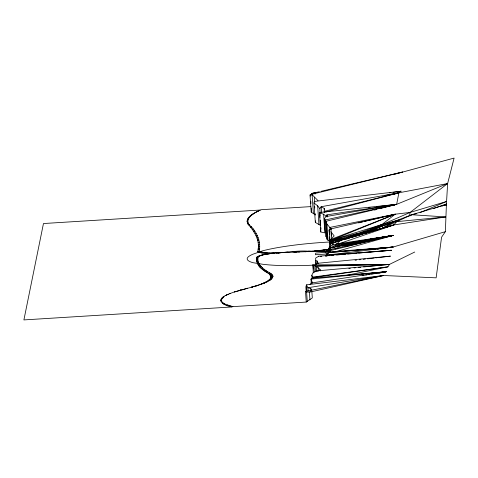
<?xml version="1.0" encoding="UTF-8"?>
<svg xmlns="http://www.w3.org/2000/svg" width="478" height="478" viewBox="0 0 478 478"><rect width="100%" height="100%" fill="white"/><g stroke="black" fill="none" stroke-linecap="round" stroke-linejoin="round"><path stroke-width="0.72" d="M320.093 212.351L319.842 208.647L321.15 206.723L324.245 208.438L324.281 212.77L324.221 211.354L398.909 192.789L447.623 183.552L454.1 158.081L394.78 174.219M246.158 288.61L247.419 288.258L234.393 291.962L257.313 285.611L267.847 281.56L271.743 278.907L273.01 276.374L272.645 275.167L271.618 274.014L269.562 274.169C265.619 271.713 261.233 269.413 258.61 265.445C257.134 263.498 254.613 257.576 258.162 256.811L260.289 255.664L257.086 257.021M306.171 291.401L305.872 286.997L306.452 284.846L383.577 275.501L436.133 277.838L441.576 237.196L445.377 231.669L446.41 204.488L411.678 214.742L383.936 225.496M315.892 264.663L315.665 258.084L318.689 256.214L391.291 250.269L388.339 250.597M310.855 206.61L261.281 209.699C254.882 212.166 241.438 219.629 251.5 226.871C257.499 233.395 261.096 242.537 259.201 251.398C274.742 255.658 292.195 249.934 308.286 251.189L312.044 251.35L329.181 249.277M331.385 239.149L330.991 228.848L395.222 214.198L410.082 212.441L446.583 201.477L447.623 183.552L396.644 204.339L380.159 208.581M378.594 237.769L393.233 235.379L329.408 249.767L330.005 250.645L393.233 235.379L335.98 244.103L335.926 245.363L335.753 245.077L393.233 235.379L335.687 251.721M299.569 251.721L294.406 252.103L317.284 251.285L326.133 251.703M320.009 270.721L320.075 269.55L318.133 267.68L312.785 264.471L313.359 272.89M273.553 252.748L273.619 253.041C269.329 253.28 264.985 253.424 260.725 252.737C255.915 253.107 258.986 248.058 258.377 245.292C258.293 236.831 252.844 229.834 247.771 223.692C244.903 217.269 253.884 213.302 258.419 211.025M312.421 278.16L312.504 276.858L311.829 275.25L312.988 272.759L316.986 270.877L389.522 264.37L414.749 252.026M314.882 193.919L315.008 192.497L311.453 193.596L311.548 195.03M325.154 251.697L325.458 251.703M317.273 251.536L320.929 251.338M262.972 253.005L263.014 252.647L262.446 252.993M256.847 257.116L258.162 256.811C256.083 265.302 265.487 270.464 271.618 274.014L269.67 274.629L269.562 274.169M409.521 215.805L410.082 212.441L447.623 183.552M330.053 240.775L328.028 240.326L326.916 224.003L326.115 221.923L325.422 221.428L396.644 204.339L398.909 192.789L321.15 206.723L321.545 212.483M315.038 214.676L311.196 212.124L311.447 210.9M320.487 225.395L315.331 222.413L314.004 202.983L314.321 201.441L401.197 191.194L393.089 192.353M315.331 222.413L315.641 220.872M384.832 205.761L396.644 204.339L325.745 216.6L324.407 218.87L325.363 219.958L396.644 204.339L319.674 212.483L319.477 212.919L323.606 214.222L324.879 232.888L320.78 231.985L320.702 227.558M295.47 251.876L296.491 251.834L292.996 251.978M251.966 287.039L252.635 286.943L251.165 287.308C257.893 285.079 265.726 283.681 270.709 278.28L270.823 276.726L269.67 274.629M311.363 251.595L317.595 251.53M310.563 251.619L310.533 251.117L308.286 251.189M313.024 278.572L313.598 277.001L387.921 266.855L389.522 264.37L313.789 264.89L314.267 271.91M316.233 251.53L316.555 251.53M331.804 242.878L332.586 241.163L372.589 229.804L394.165 221.589L395.533 221.535M311.871 291.604L312.301 297.925L306.243 302.06L232.923 306.625C225.843 307.019 213.612 300.076 226.769 294.992L225.986 295.398L226.769 294.992M220.788 300.333L223.967 296.671L223.537 296.868M324.186 251.679L324.49 251.691M312.319 251.577L312.702 251.565M312.044 251.35L328.774 249.612M310.371 251.41L312.05 251.052L312.242 251.344M310.019 284.733L311.041 283.042L386.11 271.725L313.108 278.017L310.975 279.098L311.274 283.52M328.625 248.482L329.647 247.012L333.184 244.055L332.73 247.269L328.625 248.482L328.721 249.91M323.301 251.661L320.899 251.577M311.196 212.124L310.031 195.078L310.336 194.654L402.655 172.008L320.863 191.367M250.872 227.653L251.5 226.871L250.203 226.763M266.109 253.215L266.371 252.916L266.694 253.226M263.748 253.089L264.035 252.754M327.442 254.416L326.271 254.057L326.086 251.279L327.771 250.878L328.828 249.671L330.25 249.259M330.077 246.941L329.647 240.613L330.573 239.586L395.222 214.198L381.934 224.535L373.814 229.297M326.659 256.118L326.558 254.66L328.47 252.587L393.041 247.048L445.377 231.669M261.753 252.898L262.099 252.515L261.335 252.85M329.647 240.613L334.164 235.893L330.884 231.746M262.488 255.049L262.882 254.894L260.301 255.569L266.282 254.171L274.844 252.97L295.661 252.055M325.721 256.184L326.725 255.15L393.041 247.048L328.147 252.026L328.237 253.388M271.749 253.131L272.478 253.101M321.569 251.595L322.029 251.613M253.985 231.944L254.798 231.149L253.477 231.035M340.874 240.219L332.73 247.269L329.647 247.012L330.232 243.392L393.836 224.941L445.687 216.94L411.678 214.742L381.605 228.58L353.648 235.301L368.867 230.599L394.165 221.589L381.605 228.58L368.867 230.599L356.379 234.369L332.927 242.949M268.773 253.244L269.502 253.209M247.12 221.822L247.783 221.254L246.983 221.326M308.37 251.679L308.674 251.416M256.274 236.293L257.248 235.487L255.927 235.373M247.909 224.188L248.602 223.62L247.771 223.692M221.129 301.857L221.684 301.445L221.41 299.915L220.878 300.094M258.377 245.292L259.62 244.36L258.341 244.246M257.738 240.709L258.861 239.896L257.546 239.777M223.561 303.972L224.146 303.572L223.375 303.889M258.174 249.785L259.536 248.889L258.317 248.662M314.972 264.71L317.057 263.348L390.472 256.136L375.714 257.869M409.915 215.895L411.678 214.742L416.714 213.666M222.36 303.297L222.987 302.891L225.311 304.247L232.923 306.625L231.711 306.87M247.443 219.384L248.363 218.799L247.825 218.852M260.725 252.737L261.305 252.372L260.313 252.689M225.096 304.773L225.694 304.39L224.905 304.689M249.391 216.845L250.341 216.259L249.773 216.319M223.316 297.071L223.967 296.671M257.062 211.635L260.223 210.039L43.462 223.537L23.9 319.919L231.902 306.966M221.547 298.696L222.174 298.32L221.75 298.511M226.865 305.454L227.498 305.072L226.65 305.358M259.375 252.426L260.074 252.026L258.957 252.378M330.991 228.848L329.091 229.93L330.047 244.001M264.603 253.155L265.159 252.844L265.188 253.167M257.367 263.336L258.532 262.703L257.11 262.775M261.329 268.594L262.536 267.961L261.012 268.23M230.253 293.45L230.557 293.295L229.488 293.737L235.296 291.592L234.847 291.795M266.521 272.346L267.77 271.713L266.258 272.149M256.543 260.612L257.815 259.972L256.549 260.181M332.563 247.986L335.777 246.445L348.582 243.302L393.233 235.379L356.152 243.977M441.983 206.143L446.655 203.903L446.583 201.477L420.144 212.591M252.432 214.264L253.699 213.66L253.328 213.72M276.439 253.113L280.353 252.856M390.926 223.107L394.165 221.589M220.728 300.232L221.41 299.915M248.47 217.854L249.175 217.538M226.184 295.219L230.557 293.295M247.305 222.766L248.016 222.449M365.347 231.95L410.082 212.441M444.444 205.355L446.41 204.488L446.566 205.409L446.655 203.903L433.51 208.563M229.332 306.249L230.145 305.896L229.141 306.159M265.487 271.665L266.79 271.098L265.218 271.468M259.793 252.563L260.624 252.205M259.966 267.208L261.215 266.676L259.65 266.844M224.57 304.564L225.311 304.247M445.281 205.217L446.607 204.656M256.525 259.106L257.779 258.58L256.531 258.598M330.866 243.864L330.573 239.586L331.607 240.081L395.222 214.198L329.808 227.438L326.916 224.003M330.776 249.098L328.828 249.671L329.007 252.312M227.845 305.818L228.633 305.496M227.839 294.478L228.663 294.143M255.061 212.68L255.891 212.346M265.732 254.386L266.282 254.171L265.075 254.493L266.724 254.218M348.928 236.718L381.934 224.535L400.654 219.48M247.072 220.364L247.897 220.035M258.634 252.229L259.65 251.828L258.437 252.169M376.437 228.364L382.573 226.016M250.968 215.297L251.846 214.969M248.65 225.09L249.54 224.762M264.448 270.978L265.816 270.482L263.922 270.59M239.771 290.325L240.93 289.907L240.494 290.05M328.774 250.341L326.086 251.279L328.123 250.836M221.021 301.672L221.684 301.445L222.987 302.891L222.264 303.124M338.245 243.989L393.836 224.941L396.644 221.661L445.687 216.94M348.88 236.933L350.918 236.234M351.599 236.001L352.967 235.535M258.216 252.008L259.357 251.619L258.018 251.948M252.259 229.338L253.256 228.998M258.771 265.81L260.11 265.368L258.61 265.445M256.817 257.26L258.162 256.811M270.709 278.28L272.705 277.622L270.638 277.951M259.399 255.861L261.472 255.276M352.298 235.803L368.867 230.599M255.037 233.652L256.13 233.312M264.489 254.523L263.707 254.768L264.896 254.445M331.81 243.021L331.607 240.081L381.934 224.535M256.997 238.032L258.162 237.686M393.938 194.265L398.909 192.789L384.264 195.723M332.975 243.027L336.554 241.964M345.851 239.203L349.424 238.14M352.286 237.291L362.3 234.316M363.728 233.891L393.836 224.941L330.232 243.392L330.328 244.802M267.22 254.129L268.236 253.83M257.899 251.781L259.201 251.398L257.917 251.703M258.126 242.471L259.345 242.119M258.933 256.053L260.289 255.664M257.971 256.441L259.333 256.053L258.21 256.345M270.536 275.77L272.645 275.167L270.482 275.537M258.425 246.971L259.685 246.618M389.504 215.799L395.222 214.198L368.628 220.525M257.899 251.524L259.178 251.171M352.304 235.851L354.383 235.272M355.769 234.889L357.849 234.31M359.235 233.927L361.308 233.348M256.668 257.534L257.959 257.182M270.877 276.959L273.01 276.374L270.823 276.726M257.905 264.4L259.213 264.041M256.746 261.699L258.066 261.341M325.637 212.059L398.909 192.789M262.954 283.43L264.943 282.91L263.492 283.107M328.828 249.671L330.238 249.307M374.423 210.057L376.574 209.501M341.178 239.12L332.586 241.163L332.963 241.617L332.073 241.169L331.607 240.081L356.516 233.682L361.338 233.467M261.37 255.276L262.882 254.894L261.825 255.156M257.433 256.734L258.622 256.435M259.064 266.156L260.48 265.804M246.69 288.437L247.419 288.258M268.815 253.89L270.333 253.519L267.752 254.051M361.374 242.119L366.13 240.966L348.582 243.302M262.541 269.598L264.071 269.234M330.525 229.589L329.091 229.93L329.563 234.806M358.56 222.921L362.874 221.894M364.314 221.553L367.188 220.866M311.453 193.596L319.412 191.708M268.021 280.723L270.118 280.228L268.666 280.335M259.679 284.673L261.424 284.261L260.175 284.494M335.072 248.871L337.976 248.196M345.976 246.343L354.7 244.318M265.792 282.038L267.847 281.56L266.228 281.781M261.568 283.962L263.181 283.585M332.073 241.169L341.244 239.066M306.882 291.21L306.452 284.846L307.928 287.738L383.577 275.501L309.421 292.207L306.625 291.992L305.52 291.443L306.243 302.06M268.236 273.302L269.933 272.92M255.855 285.934L257.313 285.611L256.333 285.766M371 240.183L393.233 235.379L352.089 242.543M269.945 279.295L271.743 278.907M337.426 246.947L338.818 246.654M342.296 245.913L343.682 245.62M346.466 245.029L393.233 235.379L380.87 237.757M345.755 275.495L387.921 266.855L314.488 277.371L313.598 277.001L313.688 278.375M305.52 291.443L383.577 275.501M378.839 273.201L386.11 271.725L310.975 279.098L312.642 283.191M330.101 249.582L329.999 248.1L393.233 235.379M310.031 195.078L312.104 194.671L318.049 200.658M350.32 243.643L335.777 246.445L335.753 245.077M351.778 243.362L353.23 243.081M372.87 239.299L374.322 239.018M375.78 238.743L379.418 238.038M376.156 208.235L377.62 207.954M379.084 207.679L396.644 204.339L326.904 214.861L326.331 216.415L323.606 214.222M366.13 240.966L335.777 246.445L347.853 244.73M338.131 244.975L339.601 244.718M341.071 244.467L344.746 243.822M346.215 243.571L347.685 243.314M349.155 243.057L350.619 242.8M379.795 207.231L381.259 206.98M382.729 206.729L384.192 206.478M385.656 206.227L387.12 205.976M389.319 205.6L396.644 204.339M362.688 275.609L364.152 275.37M365.616 275.125L367.08 274.88M368.544 274.641L370.008 274.396M371.472 274.151L386.11 271.725L376.461 272.681M366.883 239.687L368.347 239.448M369.811 239.209L371.275 238.97M372.738 238.731L374.202 238.492M375.666 238.247L377.13 238.008M389.409 192.879L390.879 192.67M331.607 240.081L344.752 238.199M379.466 272.663L380.942 272.454M382.418 272.245L386.11 271.725M373.874 249.683L375.344 249.48M376.819 249.277L379.03 248.972M380.506 248.769L393.041 247.048L351.742 250.681M271.534 253.597L274.408 253.25M368.598 207.715L370.074 207.536M376.718 206.735L378.929 206.472M380.404 206.293L383.356 205.934M355.046 260.295L356.522 260.122M359.474 259.775L360.95 259.602M363.166 259.339L365.377 259.082M367.594 258.819L374.232 258.042M378.761 251.661L380.231 251.5M348.832 268.427L350.314 268.283M354.013 267.913L355.495 267.764M358.452 267.471L360.669 267.25M363.633 266.951L389.522 264.37L315.098 265.786L315.48 271.396M361.613 274.163L363.836 273.942M366.805 273.643L369.775 273.35M371.263 273.201L374.973 272.83M375.23 248.787L376.718 248.644M379.681 248.351L393.041 247.048M328.47 252.587L350.266 250.813M320.314 256.435L321.79 256.31M325.488 255.987L327.705 255.796M331.403 255.473L333.62 255.282M336.578 255.025L339.535 254.768M342.493 254.511L345.451 254.254M347.667 254.057L351.366 253.74M352.842 253.609L356.54 253.286M358.757 253.095L362.455 252.772M363.931 252.647L391.291 250.269L326.725 255.15M278.321 252.987L279.098 252.934M326.032 252.336L315.731 253.077L315.39 254.732L326.271 254.057M283.066 252.426L287.17 252.199M284.285 252.402L283.209 252.462L288.24 252.193L287.403 252.235M286.914 252.462L288.778 252.366M298.732 251.942L299.527 251.918L299.353 251.661M307.916 251.488L311.56 251.589M313.407 251.291L314.04 251.273M389.522 264.37L316.4 266.36L316.735 271.265M330.083 249.749L331.433 249.713L329.999 248.1M331.547 243.451L330.232 243.392L336.136 244.712L335.98 244.103M325.422 221.428L326.683 221.577M326.51 236.753L325.614 236.568L324.407 218.87M280.078 252.641L275.059 252.659M309.941 299.849L309.421 292.207L311.728 289.501L310.682 288.545L307.928 287.738L308.161 291.21M315.611 260.546L317.165 261.054L318.354 263.778M326.719 249.845L326.08 249.618L326.187 249.91M316.986 270.877L318.193 271.349M328.147 252.026L329.617 252.629M322.62 250.49L322.07 250.257L322.142 250.568M323.809 250.311L323.295 250.078L323.558 250.353M324.938 250.114L324.437 249.88L324.682 250.161M320.648 250.747L320.105 250.496L320.146 250.807M305.789 251.739L305.317 251.751M326.671 249.54L327.167 249.785M318.575 250.956L318.043 250.693L318.073 251.016M319.537 251.548L319.161 251.548M322.692 250.167L323.098 250.424M328.29 249.659L327.902 249.397L328.105 249.677M324.956 249.791L325.333 250.042M323.875 249.982L324.257 250.233M320.774 250.418L321.156 250.693M315.522 251.189L315.11 250.89L315.211 251.207M327.281 249.468L327.633 249.725M318.742 250.633L319.101 250.908M314.004 202.983L317.661 205.833L319.842 208.647M326.558 254.66L327.627 255.527M317.004 251.093L316.645 250.795L316.693 251.111M311.017 251.392L310.76 251.398M328.028 240.326L326.611 238.91L325.363 219.958L326.151 221.798M314.345 250.938L314.626 251.243M331.475 229.303L329.808 227.438L329.951 229.571M314.321 201.441L314.841 202.039M315.88 250.848L316.107 251.153M327.753 216.068L326.904 214.861L327.054 217.066M317.35 250.747L317.541 251.058M318.689 256.214L318.832 256.567M330.358 251.888L330.005 250.645L330.101 252.043M331.29 233.162L331.481 236.042M329.712 236.974L330.053 242.029M329.408 249.767L329.551 251.822M326.115 221.923L327.322 239.615M327.771 250.878L327.974 253.854M324.245 208.438L324.341 209.872M319.89 213.57L320.045 215.793M320.344 220.244L320.499 222.467M320.852 227.653L320.953 229.135M319.674 212.483L320.015 217.508M320.212 220.382L320.505 224.69M319.477 212.919L320.78 231.985M317.661 205.833L318.934 224.499M315.008 192.497L315.104 193.954M320.075 269.55L320.17 270.936M314.369 197.181L314.673 201.644M314.661 206.484L314.757 207.918M315.151 213.678L315.253 215.118M318.133 267.68L318.336 270.608M317.165 261.054L317.344 263.766M312.104 194.671L313.395 213.582M315.91 261.621L316.101 264.454M310.336 194.654L310.437 196.129M310.79 201.298L310.939 203.514M311.244 207.942L311.393 210.159M313.096 265.194L313.347 268.905M312.504 276.858L312.6 278.238M311.829 275.25L312.062 278.626M310.682 288.545L310.825 290.63M306.625 291.992L307.27 301.445M312.809 251.016L312.827 251.32M267.668 252.958L267.68 253.262M312.773 265.176A75.757 11.066 -3.9 0 1 262.721 264.262L252.898 262.679A75.757 11.066 -3.9 0 1 252.976 254.188L262.846 250.747A75.757 11.066 -3.9 0 1 329.826 241.999"/></g></svg>
